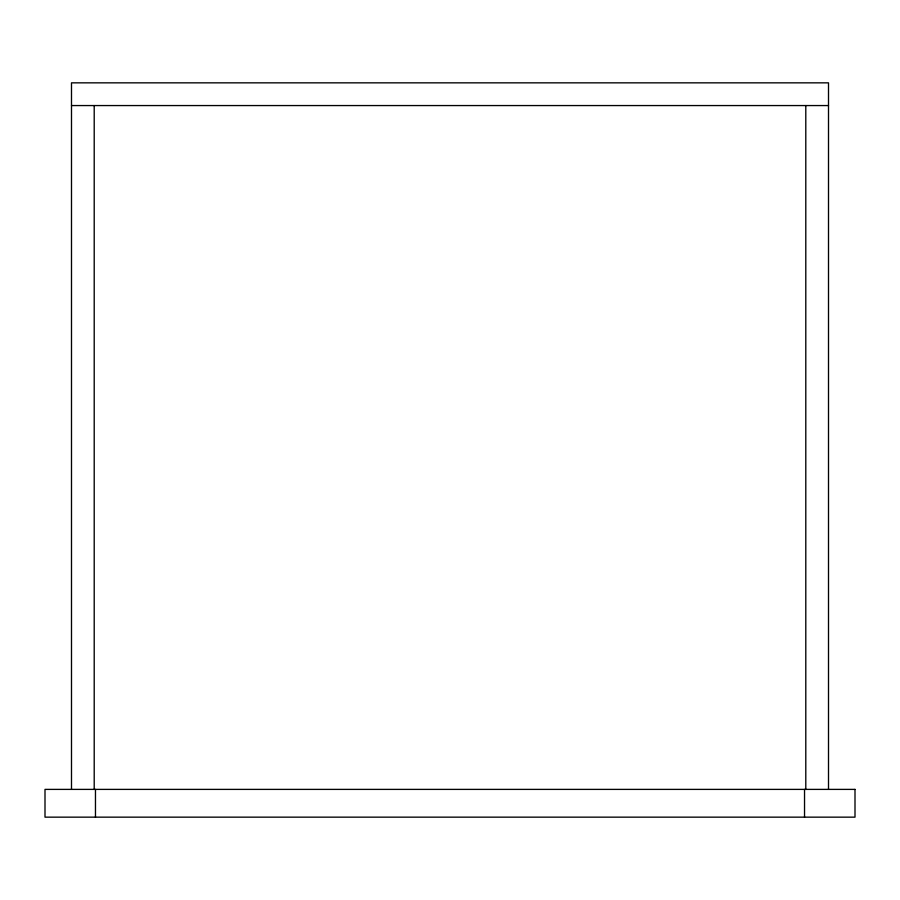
<?xml version="1.0" encoding="UTF-8"?>
<svg xmlns="http://www.w3.org/2000/svg" width="900" height="900" viewBox="0 0 900 900"><rect width="100%" height="100%" fill="white"/><g stroke="black" fill="none" stroke-linecap="round" stroke-linejoin="round"><path stroke-width="1.35" d="M71.494 105.559L828.506 105.559M828.506 789.39L828.506 82.845L71.494 82.845L71.494 789.39M805.793 105.559L805.793 789.39M804.533 789.39L804.533 817.155M95.468 789.39L95.468 817.155M94.207 105.559L94.207 789.39M855 789.39L45 789.39L45 817.155L855 817.155L855 789.39"/></g></svg>
